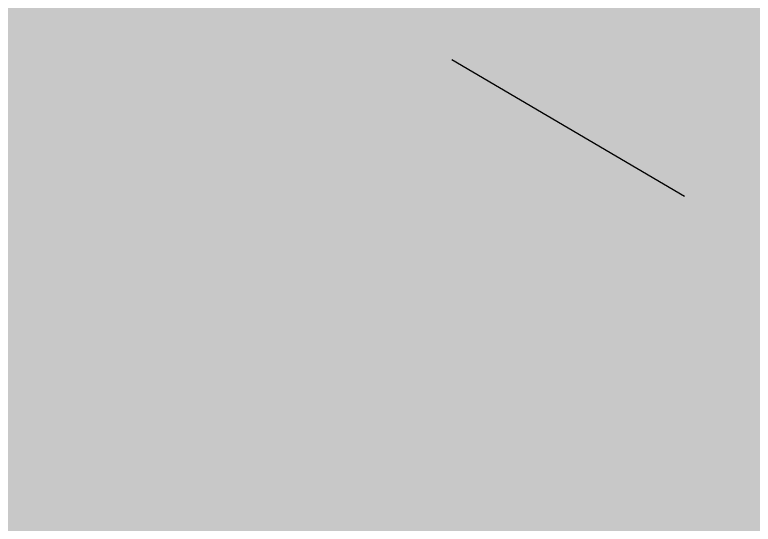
# Model space of a CAD drawing. Header units: feet. Extents: x 2175025 to 2179063, y 467811 to 470338.
# Drawn here: x 2176563.771 to 2176564.456, y 470132.685 to 470133.157 of the extents above; entities that cross this region are included whole.
import ezdxf

# ---------------------------------------------------------------- set-up
doc = ezdxf.new("R2010")
doc.units = ezdxf.units.FT
doc.header["$LTSCALE"] = 0.5
doc.header["$MEASUREMENT"] = 0
doc.linetypes.add('DIVIDE', pattern=[1.25, 0.5, -0.25, 0, -0.25, 0, -0.25])
doc.linetypes.add('HIDDEN', pattern=[0.375, 0.25, -0.125])
doc.layers.add('EC', color=35, linetype='DIVIDE')
doc.layers.add('LIMITS OF DISTURBANCE', color=1, linetype='HIDDEN')

msp = doc.modelspace()

# ---------------------------------------------------------------- linework, layer by layer
at = {"layer": 'EC', "color": 43, "elevation": 435, "flags": 128}
msp.add_lwpolyline([(2176618.52897, 470086.73486), (2176617.86189, 470087.41005), (2176616.85055, 470088.16016), (2176616.55676, 470088.36806), (2176614.84248, 470088.22295), (2176614.49857, 470088.19367), (2176614.43373, 470088.17387), (2176614.27694, 470088.12609), (2176612.04766, 470087.43825), (2176611.16219, 470087.18958), (2176609.6593, 470086.71888), (2176608.27478, 470086.47693), (2176607.22988, 470086.29189), (2176605.72086, 470086.32384), (2176605.22662, 470086.3204), (2176603.28676, 470086.45627), (2176603.20777, 470086.45992), (2176602.68107, 470086.50232), (2176601.18589, 470086.62106), (2176600.97993, 470086.64062), (2176599.16264, 470086.7919), (2176598.68882, 470086.83139), (2176597.13573, 470086.98877), (2176596.45112, 470087.04395), (2176595.09238, 470087.30271), (2176594.50925, 470087.37721), (2176592.81752, 470087.56654), (2176592.77001, 470087.5682), (2176590.63303, 470087.42936), (2176589.91334, 470087.30328), (2176588.57103, 470087.02756), (2176588.47054, 470086.84992), (2176588.36191, 470086.71984), (2176588.31765, 470086.63913), (2176588.27773, 470086.56042), (2176588.23181, 470086.10005), (2176588.20812, 470085.61005), (2176588.20642, 470085.26505), (2176588.21939, 470084.48495), (2176588.2237, 470084.22114), (2176588.22236, 470083.37781), (2176588.2219, 470083.27064), (2176588.19546, 470083.15673), (2176588.12223, 470082.79925), (2176584.6903, 470082.51861), (2176581.16666, 470082.22155), (2176578.15908, 470082.18345), (2176574.11506, 470082.11403), (2176568.21318, 470082.14228), (2176567.03349, 470082.15319), (2176563.14233, 470082.20115), (2176559.94271, 470082.23746), (2176558.95752, 470082.24655), (2176552.83186, 470082.41997), (2176550.2596, 470082.46836), (2176545.65544, 470082.92351), (2176543.42739, 470083.08333), (2176538.82806, 470083.80642), (2176537.43292, 470083.96456), (2176532.14012, 470084.44308), (2176530.10794, 470084.56541), (2176525.4436, 470084.89066), (2176524.31015, 470085.13853), (2176522.63581, 470085.51868), (2176522.41555, 470085.59825), (2176521.99106, 470085.68748), (2176520.55956, 470086.00156), (2176517.74806, 470085.73067), (2176516.42979, 470085.60904), (2176515.81128, 470085.45948), (2176512.57049, 470084.8213), (2176510.68555, 470084.27749), (2176510.00423, 470084.13455), (2176508.94257, 470083.84537), (2176508.71442, 470083.78326), (2176507.95035, 470083.54578), (2176507.48989, 470083.39764), (2176507.3691, 470083.35436), (2176506.36413, 470082.96008), (2176505.94648, 470082.81095), (2176505.28347, 470082.49882), (2176504.61394, 470082.23624), (2176504.23978, 470082.01811), (2176503.5361, 470081.57304), (2176503.38483, 470081.43816), (2176502.96125, 470080.815), (2176500.8493, 470077.97327), (2176500.54668, 470077.49559), (2176498.48504, 470074.41831), (2176498.21131, 470074.02769), (2176495.84237, 470071.00975), (2176495.71658, 470070.85859), (2176494.88787, 470070.09393), (2176492.92179, 470068.25209), (2176492.42489, 470068.00859), (2176489.64858, 470066.54263), (2176486.83527, 470065.77909), (2176485.41938, 470065.49266), (2176482.27384, 470064.91817), (2176480.99082, 470064.81648), (2176477.78298, 470064.58592), (2176476.26574, 470064.69628), (2176473.37396, 470064.86669), (2176471.09984, 470065.40261), (2176469.05586, 470065.82846), (2176467.53602, 470068.34062), (2176466.73423, 470069.57572), (2176465.28011, 470075.16001), (2176464.86651, 470076.72302), (2176463.86016, 470082.07369), (2176463.21776, 470085.51061), (2176462.66919, 470089.0132), (2176461.69268, 470095.22458), (2176461.59213, 470095.96555), (2176461.69329, 470096.02027), (2176462.76648, 470096.55341), (2176463.34115, 470096.72614), (2176465.37912, 470097.30002), (2176465.39484, 470097.3044), (2176465.3998, 470097.30582), (2176467.38686, 470097.90206), (2176467.5701, 470098.00601), (2176467.77469, 470098.1766), (2176468.29058, 470098.54267), (2176468.53325, 470098.76561), (2176468.45906, 470099.50818), (2176468.45122, 470099.59376), (2176468.15983, 470100.30121), (2176468.07159, 470100.51549), (2176468.06183, 470100.53382), (2176467.85617, 470100.91478), (2176467.56404, 470101.45562), (2176467.54859, 470101.4823), (2176467.02384, 470102.33362), (2176466.92029, 470102.48221), (2176466.43652, 470103.16297), (2176466.27356, 470103.67376), (2176466.12163, 470104.27394), (2176466.10615, 470104.76801), (2176466.10517, 470105.69305), (2176466.11401, 470106.56183), (2176466.11631, 470107.14066), (2176466.08362, 470108.203), (2176466.0317, 470108.48941), (2176465.88348, 470109.16659), (2176465.43213, 470110.4738), (2176465.41685, 470110.51963), (2176465.40903, 470110.57212), (2176465.10149, 470112.47644), (2176465.00776, 470113.27726), (2176464.85313, 470114.70069), (2176464.7436, 470115.86364), (2176464.69173, 470117.27203), (2176464.65192, 470118.30066), (2176464.81757, 470119.20951), (2176465.03397, 470120.32743), (2176465.18861, 470120.48322), (2176465.21001, 470120.50519), (2176465.27111, 470120.53411), (2176465.45269, 470120.62524), (2176465.53543, 470120.6556), (2176465.72144, 470120.72271), (2176465.89906, 470120.7882), (2176465.98579, 470120.824), (2176466.18888, 470120.91999), (2176466.23043, 470120.94235), (2176466.2489, 470120.95343), (2176466.41936, 470121.10895), (2176466.55442, 470121.22349), (2176466.63624, 470121.34583), (2176466.75859, 470121.56682), (2176466.85222, 470121.76816), (2176466.93129, 470121.98458), (2176467.00985, 470122.20368), (2176467.03115, 470122.42127), (2176467.03963, 470122.5307), (2176467.00831, 470122.71491), (2176466.9739, 470122.8793), (2176466.90161, 470123.10362), (2176466.85614, 470123.23967), (2176466.82779, 470123.31547), (2176466.66207, 470123.61727), (2176466.58343, 470123.75664), (2176466.46317, 470123.86212), (2176466.26847, 470123.99779), (2176466.24708, 470124.01597), (2176466.22901, 470124.02725), (2176465.96662, 470124.1409), (2176465.83367, 470124.19571), (2176465.68815, 470124.26672), (2176465.57957, 470124.40011), (2176465.54603, 470124.45381), (2176465.56907, 470125.10559), (2176465.61093, 470125.30872), (2176465.70077, 470125.77634), (2176465.98529, 470126.21741), (2176466.01953, 470126.26678), (2176466.75324, 470126.68326), (2176466.99404, 470126.8135), (2176467.51167, 470127.00585), (2176467.88219, 470127.19561), (2176468.00199, 470127.24838), (2176468.21468, 470127.3508), (2176468.48632, 470127.46045), (2176468.62084, 470127.51156), (2176469.19853, 470127.68285), (2176469.97426, 470127.88605), (2176470.00779, 470127.89387), (2176470.03012, 470127.89847), (2176470.82016, 470128.08961), (2176471.40032, 470128.22324), (2176471.6341, 470128.27758), (2176471.97603, 470128.35883), (2176472.44875, 470128.46207), (2176472.761, 470128.53288), (2176473.2645, 470128.64117), (2176474.01247, 470128.81753), (2176474.07783, 470128.8322), (2176474.40297, 470128.89896), (2176476.93684, 470129.41422), (2176477.99811, 470129.61368), (2176479.80685, 470129.94219), (2176482.26266, 470130.39166), (2176482.67688, 470130.47004), (2176483.61393, 470130.65221), (2176485.5417, 470131.02349), (2176486.38279, 470131.18943), (2176488.38971, 470131.65965), (2176490.07847, 470132.04534), (2176491.34326, 470132.34435), (2176492.93413, 470132.70144), (2176494.45117, 470132.99033), (2176496.19913, 470133.30146), (2176497.55438, 470133.52566), (2176499.79433, 470133.85624), (2176500.65402, 470133.977), (2176500.71878, 470133.98536), (2176500.94156, 470134.01337), (2176501.00223, 470134.01933), (2176501.22845, 470134.03466), (2176501.28064, 470134.03672), (2176501.51471, 470134.04129), (2176501.55517, 470134.0414), (2176501.79565, 470134.0159), (2176501.96983, 470133.99117), (2176502.07465, 470133.96294), (2176502.32379, 470133.88583), (2176502.35214, 470133.8773), (2176502.36384, 470133.87317), (2176502.62918, 470133.78205), (2176502.75444, 470133.74399), (2176502.9068, 470133.69934), (2176503.15957, 470133.66247), (2176503.18634, 470133.65775), (2176503.29746, 470133.6186), (2176503.54485, 470133.53633), (2176504.96782, 470133.05475), (2176505.59531, 470132.83561), (2176507.09676, 470131.849), (2176507.97151, 470131.31059), (2176509.50393, 470130.25378), (2176510.35362, 470129.9123), (2176511.30148, 470129.5119), (2176515.4081, 470130.43872), (2176515.52547, 470130.46473), (2176515.65084, 470130.51212), (2176519.48252, 470131.7912), (2176522.80102, 470133.243), (2176523.23333, 470133.40638), (2176523.78658, 470133.65327), (2176526.95445, 470135.0631), (2176528.87686, 470136.02903), (2176530.6441, 470136.76388), (2176533.1434, 470137.90235), (2176534.34753, 470138.44537), (2176535.09853, 470138.80757), (2176536.24059, 470139.09861), (2176537.62881, 470139.45287), (2176538.8266, 470139.65237), (2176541.05781, 470140.05205), (2176543.59809, 470140.45925), (2176544.51247, 470140.64991), (2176546.23128, 470140.9936), (2176547.61716, 470141.26573), (2176548.33067, 470141.39611), (2176548.34692, 470141.38253), (2176548.34942, 470141.38023), (2176548.37133, 470141.3536), (2176548.37141, 470141.35351), (2176548.37203, 470141.353), (2176548.39182, 470141.3321), (2176548.3936, 470141.33142), (2176548.407, 470141.32811), (2176548.40929, 470141.32985), (2176548.41979, 470141.33215), (2176548.42285, 470141.33499), (2176548.42241, 470141.37243), (2176548.42231, 470141.38358), (2176548.40945, 470141.46578), (2176548.40828, 470141.47453), (2176548.39872, 470141.54738), (2176548.39796, 470141.5538), (2176548.39792, 470141.55435), (2176548.40478, 470141.57934), (2176548.40518, 470141.57994), (2176548.40781, 470141.57575), (2176548.41413, 470141.56323), (2176548.48683, 470141.4179), (2176548.53323, 470141.31568), (2176548.58712, 470141.17225), (2176548.63704, 470141.0383), (2176548.70462, 470140.85555), (2176548.74373, 470140.77493), (2176548.78997, 470140.6716), (2176550.04897, 470140.26406), (2176550.43589, 470140.27153), (2176551.42138, 470140.00228), (2176552.71523, 470139.75463), (2176552.80568, 470139.73195), (2176552.96206, 470139.68441), (2176556.89258, 470137.51623), (2176557.50643, 470137.16044), (2176559.34572, 470136.03988), (2176562.12614, 470134.32542), (2176563.2988, 470133.63104), (2176566.71288, 470131.62651), (2176568.32956, 470130.73592), (2176570.17608, 470129.97215), (2176570.7406, 470129.72652), (2176571.53531, 470130.07865), (2176577.57598, 470132.86957), (2176580.01015, 470133.72162), (2176585.06814, 470135.53986), (2176588.0506, 470136.53686), (2176592.77256, 470138.05737), (2176595.96394, 470139.1099), (2176600.78561, 470140.35272), (2176603.59409, 470141.14329), (2176606.4353, 470143.10534)], dxfattribs=at)
at = {"layer": 'LIMITS OF DISTURBANCE', "ltscale": 200, "const_width": 8}
msp.add_lwpolyline([(2176797.21875, 469466.69461), (2176806.12757, 469689.94614), (2176810.63159, 469858.2178), (2176810.21753, 469909.11389), (2176812.16198, 470012.13437), (2176801.14342, 470064.61649), (2176786.23594, 470120.33825), (2176736.32832, 470155.97427), (2176694.13644, 470163.88028), (2176618.30278, 470143.1466), (2176523.67273, 470126.30049), (2176397.93143, 470010.9694), (2176406.94176, 469910.42218), (2176424.44183, 469726.41077), (2176390.08984, 469704.38123), (2176388.14538, 469680.40791), (2176412.77512, 469662.26594), (2176428.33074, 469648.01154), (2176463.97905, 469598.12112), (2176494.47059, 469553.17198), (2176511.97066, 469500.68985)], dxfattribs=at)

doc.saveas('drawing.dxf')
